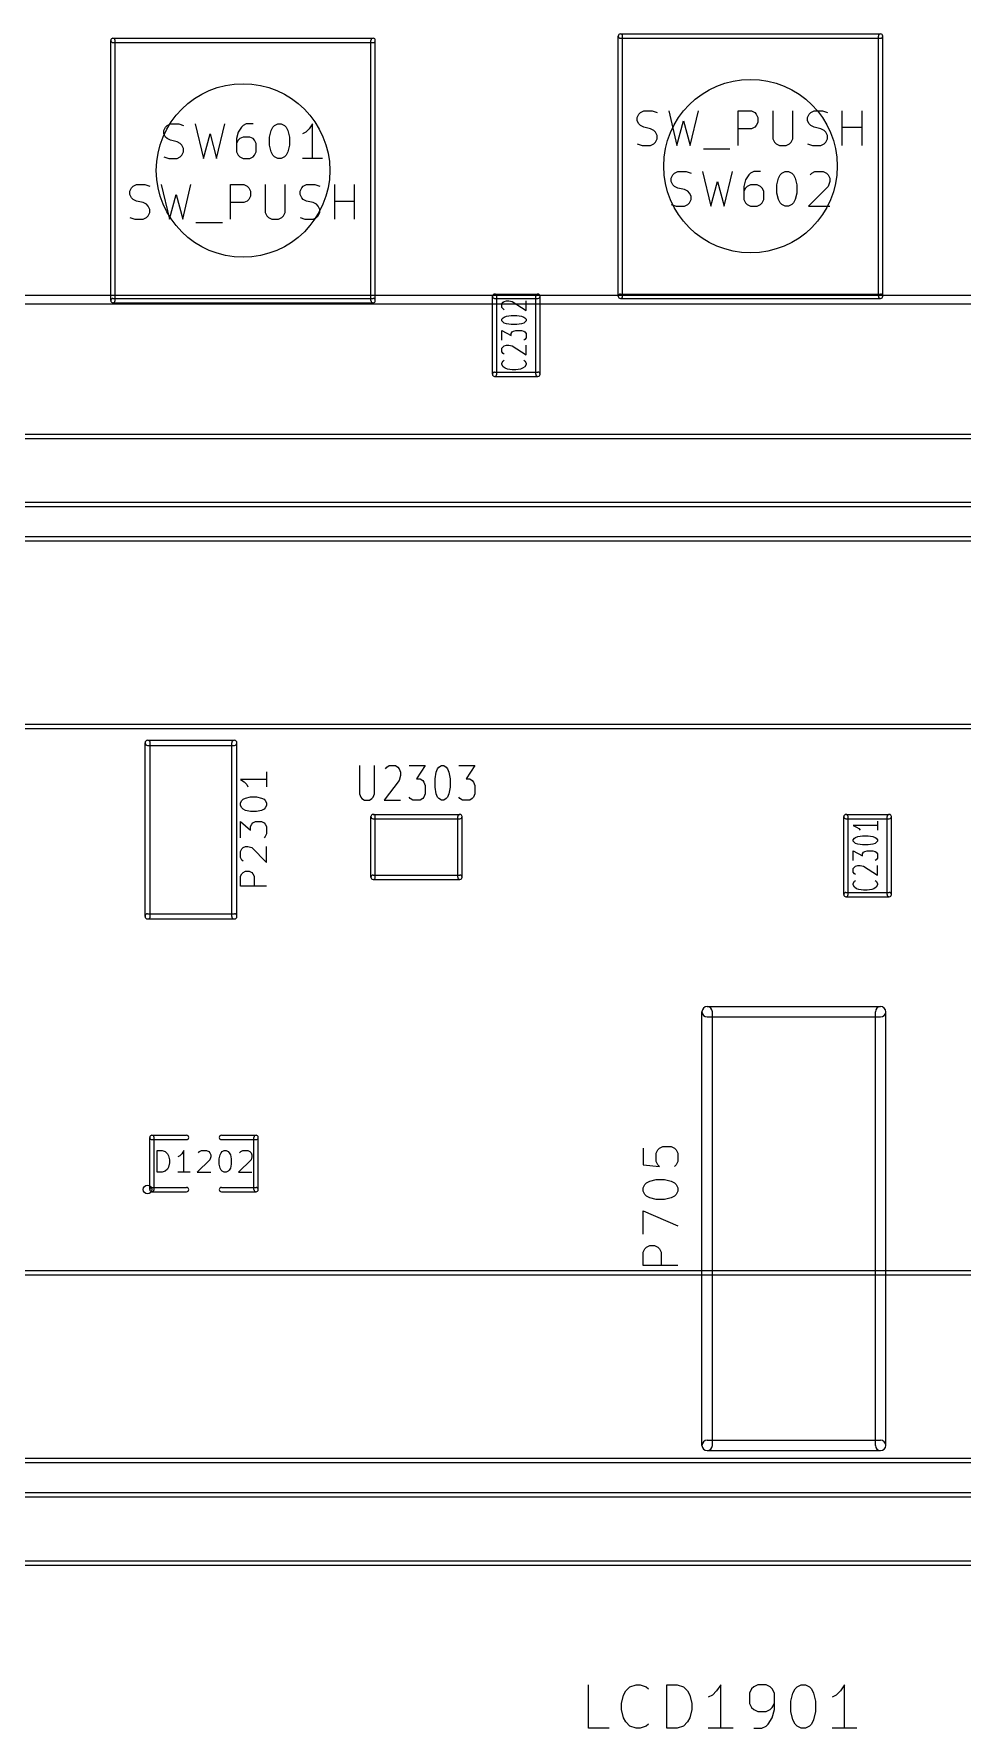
# Model space of a CAD drawing. Extents: x -29274 to 69862, y 23709 to 162744.
# Drawn here: x 36939 to 47639, y 50510 to 70045 of the extents above; entities that cross this region are included whole.
import ezdxf

# ---------------------------------------------------------------- set-up
doc = ezdxf.new("R2010")
doc.units = 0
doc.layers.add('BLACK', color=1, linetype='CONTINUOUS')

msp = doc.modelspace()

# ---------------------------------------------------------------- linework, layer by layer
at = {"layer": 'BLACK'}
for p, q in [((37825, 66970), (37825, 69970)), ((37850, 69995), (40850, 69995)), ((37850, 69945), (40850, 69945)), ((37875, 66970), (37875, 69970)), ((40825, 66970), (40825, 69970)), ((40875, 66970), (40875, 69970)), ((43675, 67020), (43675, 70020)), ((43700, 70045), (46700, 70045)), ((43700, 69995), (46700, 69995)), ((43725, 67020), (43725, 70020)), ((46675, 67020), (46675, 70020)), ((46725, 67020), (46725, 70020)), ((43933, 69139), (43971, 69158)), ((43971, 69158), (44067, 69158)), ((44067, 69158), (44124, 69139)), ((44257, 69158), (44352, 68758)), ((44505, 68758), (44600, 69158)), ((45057, 68758), (45057, 69158)), ((45057, 69158), (45210, 69158)), ((45210, 69158), (45248, 69139)), ((45457, 69158), (45457, 68834)), ((45686, 68834), (45686, 69158)), ((45895, 69139), (45933, 69158)), ((45933, 69158), (46029, 69158)), ((46029, 69158), (46086, 69139)), ((46257, 68758), (46257, 69158)), ((46486, 68758), (46486, 69158)), ((38436, 68932), (38455, 68970)), ((38455, 68970), (38474, 68989)), ((38474, 68989), (38512, 69008)), ((38512, 69008), (38608, 69008)), ((38608, 69008), (38665, 68989)), ((38798, 69008), (38893, 68608)), ((39046, 68608), (39141, 69008)), ((39331, 68970), (39293, 68913)), ((39350, 68989), (39331, 68970)), ((39388, 69008), (39350, 68989)), ((39465, 69008), (39388, 69008)), ((39674, 68932), (39693, 68970)), ((39693, 68970), (39712, 68989)), ((39712, 68989), (39750, 69008)), ((39750, 69008), (39789, 69008)), ((39789, 69008), (39827, 68989)), ((39827, 68989), (39846, 68970)), ((39846, 68970), (39865, 68932)), ((40150, 69008), (40112, 68951)), ((40150, 68608), (40150, 69008)), ((43895, 69082), (43914, 69120)), ((43895, 69044), (43895, 69082)), ((43914, 69006), (43895, 69044)), ((43914, 69120), (43933, 69139)), ((43933, 68987), (43914, 69006)), ((43971, 68968), (43933, 68987)), ((44048, 68949), (43971, 68968)), ((44352, 68758), (44429, 69044)), ((44429, 69044), (44505, 68758)), ((45248, 68968), (45210, 68949)), ((45248, 69139), (45267, 69120)), ((45267, 68987), (45248, 68968)), ((45267, 69120), (45286, 69082)), ((45286, 69025), (45267, 68987)), ((45286, 69082), (45286, 69025)), ((45857, 69082), (45876, 69120)), ((45857, 69044), (45857, 69082)), ((45876, 69006), (45857, 69044)), ((45876, 69120), (45895, 69139)), ((45895, 68987), (45876, 69006)), ((45933, 68968), (45895, 68987)), ((46010, 68949), (45933, 68968)), ((46257, 68968), (46486, 68968)), ((38436, 68894), (38436, 68932)), ((38455, 68856), (38436, 68894)), ((38474, 68837), (38455, 68856)), ((38512, 68818), (38474, 68837)), ((38589, 68799), (38512, 68818)), ((38627, 68780), (38589, 68799)), ((38646, 68760), (38627, 68780)), ((38893, 68608), (38970, 68894)), ((38970, 68894), (39046, 68608)), ((39293, 68913), (39274, 68837)), ((39274, 68837), (39274, 68684)), ((39293, 68818), (39274, 68780)), ((39312, 68837), (39293, 68818)), ((39350, 68856), (39312, 68837)), ((39427, 68856), (39350, 68856)), ((39465, 68837), (39427, 68856)), ((39484, 68818), (39465, 68837)), ((39503, 68780), (39484, 68818)), ((39503, 68684), (39503, 68780)), ((39655, 68856), (39674, 68932)), ((39655, 68760), (39655, 68856)), ((39865, 68932), (39884, 68856)), ((39884, 68856), (39884, 68760)), ((40074, 68913), (40036, 68894)), ((40112, 68951), (40074, 68913)), ((43895, 68777), (43952, 68758)), ((44086, 68930), (44048, 68949)), ((44048, 68758), (44086, 68777)), ((44105, 68910), (44086, 68930)), ((44086, 68777), (44105, 68796)), ((44124, 68872), (44105, 68910)), ((44105, 68796), (44124, 68834)), ((44124, 68834), (44124, 68872)), ((45210, 68949), (45057, 68949)), ((45457, 68834), (45476, 68796)), ((45476, 68796), (45495, 68777)), ((45495, 68777), (45533, 68758)), ((45610, 68758), (45648, 68777)), ((45648, 68777), (45667, 68796)), ((45667, 68796), (45686, 68834)), ((45857, 68777), (45914, 68758)), ((46048, 68930), (46010, 68949)), ((46010, 68758), (46048, 68777)), ((46067, 68910), (46048, 68930)), ((46048, 68777), (46067, 68796)), ((46086, 68872), (46067, 68910)), ((46067, 68796), (46086, 68834)), ((46086, 68834), (46086, 68872)), ((38436, 68627), (38493, 68608)), ((38493, 68608), (38589, 68608)), ((38589, 68608), (38627, 68627)), ((38627, 68627), (38646, 68646)), ((38665, 68722), (38646, 68760)), ((38646, 68646), (38665, 68684)), ((38665, 68684), (38665, 68722)), ((39274, 68684), (39293, 68646)), ((39293, 68646), (39312, 68627)), ((39312, 68627), (39350, 68608)), ((39350, 68608), (39427, 68608)), ((39427, 68608), (39465, 68627)), ((39465, 68627), (39484, 68646)), ((39484, 68646), (39503, 68684)), ((39674, 68684), (39655, 68760)), ((39693, 68646), (39674, 68684)), ((39712, 68627), (39693, 68646)), ((39750, 68608), (39712, 68627)), ((39789, 68608), (39750, 68608)), ((39827, 68627), (39789, 68608)), ((39846, 68646), (39827, 68627)), ((39865, 68684), (39846, 68646)), ((39884, 68760), (39865, 68684)), ((40265, 68608), (40036, 68608)), ((43952, 68758), (44048, 68758)), ((44657, 68720), (44962, 68720)), ((45533, 68758), (45610, 68758)), ((45914, 68758), (46010, 68758)), ((44286, 68382), (44305, 68420)), ((44286, 68344), (44286, 68382)), ((44305, 68420), (44324, 68439)), ((44324, 68439), (44362, 68458)), ((44362, 68458), (44458, 68458)), ((44458, 68458), (44515, 68439)), ((44648, 68458), (44743, 68058)), ((44896, 68058), (44991, 68458)), ((45181, 68420), (45143, 68363)), ((45200, 68439), (45181, 68420)), ((45238, 68458), (45200, 68439)), ((45315, 68458), (45238, 68458)), ((45505, 68306), (45524, 68382)), ((45524, 68382), (45543, 68420)), ((45543, 68420), (45562, 68439)), ((45562, 68439), (45600, 68458)), ((45600, 68458), (45639, 68458)), ((45639, 68458), (45677, 68439)), ((45677, 68439), (45696, 68420)), ((45696, 68420), (45715, 68382)), ((45715, 68382), (45734, 68306)), ((45886, 68420), (45905, 68439)), ((45905, 68439), (45943, 68458)), ((45943, 68458), (46039, 68458)), ((46039, 68458), (46077, 68439)), ((46077, 68439), (46096, 68420)), ((46096, 68420), (46115, 68382)), ((46115, 68382), (46115, 68344)), ((38045, 68232), (38064, 68270)), ((38045, 68194), (38045, 68232)), ((38064, 68156), (38045, 68194)), ((38064, 68270), (38083, 68289)), ((38083, 68289), (38121, 68308)), ((38121, 68308), (38217, 68308)), ((38217, 68308), (38274, 68289)), ((38407, 68308), (38502, 67908)), ((38502, 67908), (38579, 68194)), ((38579, 68194), (38655, 67908)), ((38655, 67908), (38750, 68308)), ((39207, 67908), (39207, 68308)), ((39207, 68308), (39360, 68308)), ((39360, 68308), (39398, 68289)), ((39398, 68289), (39417, 68270)), ((39417, 68270), (39436, 68232)), ((39436, 68232), (39436, 68175)), ((39607, 68308), (39607, 67984)), ((39836, 67984), (39836, 68308)), ((40007, 68232), (40026, 68270)), ((40007, 68194), (40007, 68232)), ((40026, 68156), (40007, 68194)), ((40026, 68270), (40045, 68289)), ((40045, 68289), (40083, 68308)), ((40083, 68308), (40179, 68308)), ((40179, 68308), (40236, 68289)), ((40407, 67908), (40407, 68308)), ((40636, 67908), (40636, 68308)), ((44305, 68306), (44286, 68344)), ((44324, 68287), (44305, 68306)), ((44362, 68268), (44324, 68287)), ((44439, 68249), (44362, 68268)), ((44477, 68230), (44439, 68249)), ((44496, 68210), (44477, 68230)), ((44515, 68172), (44496, 68210)), ((44743, 68058), (44820, 68344)), ((44820, 68344), (44896, 68058)), ((45143, 68363), (45124, 68287)), ((45124, 68287), (45124, 68134)), ((45143, 68268), (45124, 68230)), ((45162, 68287), (45143, 68268)), ((45200, 68306), (45162, 68287)), ((45277, 68306), (45200, 68306)), ((45315, 68287), (45277, 68306)), ((45334, 68268), (45315, 68287)), ((45353, 68230), (45334, 68268)), ((45353, 68134), (45353, 68230)), ((45505, 68210), (45505, 68306)), ((45524, 68134), (45505, 68210)), ((45734, 68210), (45715, 68134)), ((45734, 68306), (45734, 68210)), ((46096, 68287), (45867, 68058)), ((46115, 68344), (46096, 68287)), ((38083, 68137), (38064, 68156)), ((38121, 68118), (38083, 68137)), ((38198, 68099), (38121, 68118)), ((38236, 68080), (38198, 68099)), ((38255, 68060), (38236, 68080)), ((38274, 68022), (38255, 68060)), ((38255, 67946), (38274, 67984)), ((38274, 67984), (38274, 68022)), ((39360, 68099), (39207, 68099)), ((39398, 68118), (39360, 68099)), ((39417, 68137), (39398, 68118)), ((39436, 68175), (39417, 68137)), ((39607, 67984), (39626, 67946)), ((39817, 67946), (39836, 67984)), ((40045, 68137), (40026, 68156)), ((40083, 68118), (40045, 68137)), ((40160, 68099), (40083, 68118)), ((40198, 68080), (40160, 68099)), ((40217, 68060), (40198, 68080)), ((40236, 68022), (40217, 68060)), ((40217, 67946), (40236, 67984)), ((40236, 67984), (40236, 68022)), ((40407, 68118), (40636, 68118)), ((44286, 68077), (44343, 68058)), ((44343, 68058), (44439, 68058)), ((44439, 68058), (44477, 68077)), ((44477, 68077), (44496, 68096)), ((44496, 68096), (44515, 68134)), ((44515, 68134), (44515, 68172)), ((45124, 68134), (45143, 68096)), ((45143, 68096), (45162, 68077)), ((45162, 68077), (45200, 68058)), ((45200, 68058), (45277, 68058)), ((45277, 68058), (45315, 68077)), ((45315, 68077), (45334, 68096)), ((45334, 68096), (45353, 68134)), ((45543, 68096), (45524, 68134)), ((45562, 68077), (45543, 68096)), ((45600, 68058), (45562, 68077)), ((45639, 68058), (45600, 68058)), ((45677, 68077), (45639, 68058)), ((45696, 68096), (45677, 68077)), ((45715, 68134), (45696, 68096)), ((45867, 68058), (46115, 68058)), ((38045, 67927), (38102, 67908)), ((38102, 67908), (38198, 67908)), ((38198, 67908), (38236, 67927)), ((38236, 67927), (38255, 67946)), ((38807, 67870), (39112, 67870)), ((39626, 67946), (39645, 67927)), ((39645, 67927), (39683, 67908)), ((39683, 67908), (39760, 67908)), ((39760, 67908), (39798, 67927)), ((39798, 67927), (39817, 67946)), ((40007, 67927), (40064, 67908)), ((40064, 67908), (40160, 67908)), ((40160, 67908), (40198, 67927)), ((40198, 67927), (40217, 67946)), ((26815, 67031), (59885, 67031)), ((42225, 66120), (42225, 67020)), ((42250, 67045), (42750, 67045)), ((42275, 66120), (42275, 67020)), ((42725, 66120), (42725, 67020)), ((42775, 66120), (42775, 67020)), ((43700, 67045), (46700, 67045)), ((26815, 66931), (59885, 66931)), ((37850, 66995), (40850, 66995)), ((37850, 66945), (40850, 66945)), ((42250, 66995), (42750, 66995)), ((42333, 66934), (42347, 66951)), ((42333, 66891), (42333, 66934)), ((42347, 66874), (42333, 66891)), ((42347, 66951), (42360, 66960)), ((42360, 66865), (42347, 66874)), ((42360, 66960), (42387, 66968)), ((42387, 66968), (42413, 66968)), ((42413, 66968), (42453, 66960)), ((42453, 66960), (42613, 66857)), ((42613, 66857), (42613, 66968)), ((43700, 66995), (46700, 66995)), ((42333, 66754), (42347, 66771)), ((42333, 66737), (42333, 66754)), ((42347, 66720), (42333, 66737)), ((42333, 66515), (42333, 66626)), ((42333, 66626), (42440, 66566)), ((42347, 66771), (42360, 66780)), ((42360, 66711), (42347, 66720)), ((42360, 66780), (42387, 66789)), ((42387, 66703), (42360, 66711)), ((42387, 66789), (42440, 66797)), ((42440, 66694), (42387, 66703)), ((42440, 66797), (42507, 66797)), ((42507, 66694), (42440, 66694)), ((42453, 66609), (42467, 66618)), ((42467, 66618), (42493, 66626)), ((42493, 66626), (42560, 66626)), ((42507, 66797), (42560, 66789)), ((42560, 66703), (42507, 66694)), ((42560, 66789), (42587, 66780)), ((42587, 66711), (42560, 66703)), ((42560, 66626), (42587, 66618)), ((42587, 66780), (42600, 66771)), ((42600, 66720), (42587, 66711)), ((42587, 66618), (42600, 66609)), ((42600, 66771), (42613, 66754)), ((42613, 66737), (42600, 66720)), ((42613, 66754), (42613, 66737)), ((42333, 66421), (42347, 66438)), ((42333, 66378), (42333, 66421)), ((42347, 66438), (42360, 66447)), ((42360, 66447), (42387, 66455)), ((42387, 66455), (42413, 66455)), ((42413, 66455), (42453, 66447)), ((42440, 66592), (42453, 66609)), ((42440, 66566), (42440, 66592)), ((42453, 66447), (42613, 66344)), ((42600, 66523), (42587, 66515)), ((42600, 66609), (42613, 66592)), ((42613, 66540), (42600, 66523)), ((42613, 66592), (42613, 66540)), ((42613, 66344), (42613, 66455)), ((42347, 66361), (42333, 66378)), ((42333, 66249), (42347, 66275)), ((42333, 66232), (42333, 66249)), ((42347, 66207), (42333, 66232)), ((42360, 66352), (42347, 66361)), ((42347, 66275), (42360, 66284)), ((42587, 66284), (42600, 66275)), ((42600, 66275), (42613, 66249)), ((42613, 66232), (42600, 66207)), ((42613, 66249), (42613, 66232)), ((42250, 66145), (42750, 66145)), ((42250, 66095), (42750, 66095)), ((42373, 66189), (42347, 66207)), ((42400, 66181), (42373, 66189)), ((42453, 66172), (42400, 66181)), ((42493, 66172), (42453, 66172)), ((42547, 66181), (42493, 66172)), ((42573, 66189), (42547, 66181)), ((42600, 66207), (42573, 66189)), ((29768, 65431), (56932, 65431)), ((29768, 65381), (56932, 65381)), ((31736, 64644), (54964, 64644)), ((31736, 64594), (54964, 64594)), ((31736, 64250), (54964, 64250)), ((31736, 64200), (54964, 64200)), ((31933, 62085), (54767, 62085)), ((31933, 62035), (54767, 62035)), ((38220, 59870), (38220, 61870)), ((38250, 61900), (39250, 61900)), ((38250, 61840), (39250, 61840)), ((38280, 59870), (38280, 61870)), ((39220, 59870), (39220, 61870)), ((39280, 59870), (39280, 61870)), ((40692, 61608), (40692, 61284)), ((40864, 61284), (40864, 61608)), ((40992, 61570), (41006, 61589)), ((41006, 61589), (41035, 61608)), ((41035, 61608), (41106, 61608)), ((41106, 61608), (41135, 61589)), ((41135, 61589), (41149, 61570)), ((41149, 61570), (41164, 61532)), ((41264, 61608), (41450, 61608)), ((41450, 61608), (41350, 61456)), ((41578, 61532), (41593, 61570)), ((41593, 61570), (41607, 61589)), ((41607, 61589), (41636, 61608)), ((41636, 61608), (41664, 61608)), ((41664, 61608), (41693, 61589)), ((41693, 61589), (41707, 61570)), ((41707, 61570), (41721, 61532)), ((41836, 61608), (42022, 61608)), ((42022, 61608), (41922, 61456)), ((39621, 61449), (39321, 61449)), ((39321, 61449), (39364, 61420)), ((39364, 61420), (39393, 61392)), ((39393, 61392), (39407, 61363)), ((39621, 61535), (39621, 61363)), ((41149, 61437), (40978, 61208)), ((41164, 61494), (41149, 61437)), ((41164, 61532), (41164, 61494)), ((41350, 61456), (41392, 61456)), ((41392, 61456), (41421, 61437)), ((41421, 61437), (41435, 61418)), ((41435, 61418), (41450, 61380)), ((41450, 61380), (41450, 61284)), ((41564, 61456), (41578, 61532)), ((41564, 61360), (41564, 61456)), ((41578, 61284), (41564, 61360)), ((41721, 61532), (41736, 61456)), ((41736, 61360), (41721, 61284)), ((41736, 61456), (41736, 61360)), ((41922, 61456), (41964, 61456)), ((41964, 61456), (41993, 61437)), ((41993, 61437), (42007, 61418)), ((42007, 61418), (42022, 61380)), ((42022, 61380), (42022, 61284)), ((39321, 61177), (39336, 61206)), ((39321, 61149), (39321, 61177)), ((39336, 61120), (39321, 61149)), ((39336, 61206), (39350, 61220)), ((39350, 61220), (39379, 61234)), ((39379, 61234), (39436, 61249)), ((39436, 61249), (39507, 61249)), ((39507, 61249), (39564, 61234)), ((39564, 61234), (39593, 61220)), ((39593, 61220), (39607, 61206)), ((39607, 61206), (39621, 61177)), ((39621, 61149), (39607, 61120)), ((39621, 61177), (39621, 61149)), ((40692, 61284), (40707, 61246)), ((40707, 61246), (40721, 61227)), ((40721, 61227), (40750, 61208)), ((40750, 61208), (40807, 61208)), ((40807, 61208), (40835, 61227)), ((40835, 61227), (40850, 61246)), ((40850, 61246), (40864, 61284)), ((40978, 61208), (41164, 61208)), ((41278, 61227), (41264, 61246)), ((41307, 61208), (41278, 61227)), ((41392, 61208), (41307, 61208)), ((41421, 61227), (41392, 61208)), ((41435, 61246), (41421, 61227)), ((41450, 61284), (41435, 61246)), ((41593, 61246), (41578, 61284)), ((41607, 61227), (41593, 61246)), ((41636, 61208), (41607, 61227)), ((41664, 61208), (41636, 61208)), ((41693, 61227), (41664, 61208)), ((41707, 61246), (41693, 61227)), ((41721, 61284), (41707, 61246)), ((41850, 61227), (41836, 61246)), ((41879, 61208), (41850, 61227)), ((41964, 61208), (41879, 61208)), ((41993, 61227), (41964, 61208)), ((42007, 61246), (41993, 61227)), ((42022, 61284), (42007, 61246)), ((39321, 60777), (39321, 60963)), ((39321, 60963), (39436, 60863)), ((39350, 61106), (39336, 61120)), ((39379, 61091), (39350, 61106)), ((39436, 61077), (39379, 61091)), ((39507, 61077), (39436, 61077)), ((39464, 60948), (39493, 60963)), ((39493, 60963), (39564, 60963)), ((39564, 61091), (39507, 61077)), ((39593, 61106), (39564, 61091)), ((39564, 60963), (39593, 60948)), ((39607, 61120), (39593, 61106)), ((40825, 60320), (40825, 61020)), ((40850, 61045), (41850, 61045)), ((40850, 60995), (41850, 60995)), ((40875, 60320), (40875, 61020)), ((41825, 60320), (41825, 61020)), ((41875, 60320), (41875, 61020)), ((46275, 60120), (46275, 61020)), ((46300, 61045), (46800, 61045)), ((46300, 60995), (46800, 60995)), ((46325, 60120), (46325, 61020)), ((46663, 60968), (46663, 60865)), ((46775, 60120), (46775, 61020)), ((46825, 60120), (46825, 61020)), ((39436, 60905), (39450, 60934)), ((39436, 60863), (39436, 60905)), ((39450, 60934), (39464, 60948)), ((39593, 60948), (39607, 60934)), ((39607, 60791), (39593, 60777)), ((39607, 60934), (39621, 60905)), ((39621, 60820), (39607, 60791)), ((39621, 60905), (39621, 60820)), ((46663, 60917), (46383, 60917)), ((46383, 60917), (46423, 60900)), ((46383, 60754), (46397, 60771)), ((46383, 60737), (46383, 60754)), ((46397, 60771), (46410, 60780)), ((46410, 60780), (46437, 60789)), ((46423, 60900), (46450, 60882)), ((46437, 60789), (46490, 60797)), ((46450, 60882), (46463, 60865)), ((46490, 60797), (46557, 60797)), ((46557, 60797), (46610, 60789)), ((46610, 60789), (46637, 60780)), ((46637, 60780), (46650, 60771)), ((46650, 60771), (46663, 60754)), ((46663, 60754), (46663, 60737)), ((39321, 60619), (39336, 60648)), ((39321, 60548), (39321, 60619)), ((39336, 60648), (39350, 60662)), ((39350, 60662), (39379, 60677)), ((39379, 60677), (39407, 60677)), ((39407, 60677), (39450, 60662)), ((39450, 60662), (39621, 60491)), ((39621, 60491), (39621, 60677)), ((46397, 60720), (46383, 60737)), ((46383, 60515), (46383, 60626)), ((46383, 60626), (46490, 60566)), ((46410, 60711), (46397, 60720)), ((46437, 60703), (46410, 60711)), ((46490, 60694), (46437, 60703)), ((46557, 60694), (46490, 60694)), ((46490, 60592), (46503, 60609)), ((46490, 60566), (46490, 60592)), ((46503, 60609), (46517, 60618)), ((46517, 60618), (46543, 60626)), ((46543, 60626), (46610, 60626)), ((46610, 60703), (46557, 60694)), ((46637, 60711), (46610, 60703)), ((46610, 60626), (46637, 60618)), ((46650, 60720), (46637, 60711)), ((46637, 60618), (46650, 60609)), ((46663, 60737), (46650, 60720)), ((46650, 60609), (46663, 60592)), ((46663, 60592), (46663, 60540)), ((39336, 60519), (39321, 60548)), ((39350, 60505), (39336, 60519)), ((39336, 60362), (39350, 60377)), ((39350, 60377), (39379, 60391)), ((39379, 60391), (39421, 60391)), ((39421, 60391), (39450, 60377)), ((39450, 60377), (39464, 60362)), ((46383, 60421), (46397, 60438)), ((46383, 60378), (46383, 60421)), ((46397, 60361), (46383, 60378)), ((46397, 60438), (46410, 60447)), ((46410, 60447), (46437, 60455)), ((46437, 60455), (46463, 60455)), ((46463, 60455), (46503, 60447)), ((46503, 60447), (46663, 60344)), ((46650, 60523), (46637, 60515)), ((46663, 60540), (46650, 60523)), ((46663, 60344), (46663, 60455)), ((39321, 60334), (39336, 60362)), ((39321, 60219), (39321, 60334)), ((39621, 60219), (39321, 60219)), ((39464, 60362), (39479, 60334)), ((39479, 60334), (39479, 60219)), ((40850, 60345), (41850, 60345)), ((40850, 60295), (41850, 60295)), ((46383, 60249), (46397, 60275)), ((46383, 60232), (46383, 60249)), ((46397, 60207), (46383, 60232)), ((46410, 60352), (46397, 60361)), ((46397, 60275), (46410, 60284)), ((46423, 60189), (46397, 60207)), ((46450, 60181), (46423, 60189)), ((46503, 60172), (46450, 60181)), ((46543, 60172), (46503, 60172)), ((46597, 60181), (46543, 60172)), ((46623, 60189), (46597, 60181)), ((46650, 60207), (46623, 60189)), ((46637, 60284), (46650, 60275)), ((46650, 60275), (46663, 60249)), ((46663, 60232), (46650, 60207)), ((46663, 60249), (46663, 60232)), ((46300, 60145), (46800, 60145)), ((46300, 60095), (46800, 60095)), ((38250, 59900), (39250, 59900)), ((38250, 59840), (39250, 59840)), ((44700, 58830), (46700, 58830)), ((44640, 53770), (44640, 58770)), ((44700, 58710), (46700, 58710)), ((44760, 53770), (44760, 58770)), ((46640, 53770), (46640, 58770)), ((46760, 53770), (46760, 58770)), ((38275, 56720), (38275, 57320)), ((38300, 57345), (38700, 57345)), ((38300, 57295), (38700, 57295)), ((38325, 56720), (38325, 57320)), ((39100, 57345), (39500, 57345)), ((39100, 57295), (39500, 57295)), ((39475, 56720), (39475, 57320)), ((39525, 56720), (39525, 57320)), ((38359, 56919), (38359, 57169)), ((38359, 57169), (38418, 57169)), ((38418, 57169), (38454, 57157)), ((38454, 57157), (38478, 57133)), ((38478, 57133), (38489, 57109)), ((38489, 57109), (38501, 57062)), ((38501, 57062), (38501, 57026)), ((38620, 57109), (38597, 57097)), ((38644, 57133), (38620, 57109)), ((38668, 57169), (38644, 57133)), ((38668, 56919), (38668, 57169)), ((38966, 57062), (38823, 56919)), ((38835, 57145), (38847, 57157)), ((38847, 57157), (38870, 57169)), ((38870, 57169), (38930, 57169)), ((38930, 57169), (38954, 57157)), ((38954, 57157), (38966, 57145)), ((38966, 57145), (38977, 57121)), ((38977, 57097), (38966, 57062)), ((38977, 57121), (38977, 57097)), ((39073, 57074), (39085, 57121)), ((39073, 57014), (39073, 57074)), ((39085, 57121), (39096, 57145)), ((39096, 57145), (39108, 57157)), ((39108, 57157), (39132, 57169)), ((39132, 57169), (39156, 57169)), ((39156, 57169), (39180, 57157)), ((39180, 57157), (39192, 57145)), ((39192, 57145), (39204, 57121)), ((39204, 57121), (39215, 57074)), ((39215, 57074), (39215, 57014)), ((39442, 57062), (39299, 56919)), ((39311, 57145), (39323, 57157)), ((39323, 57157), (39346, 57169)), ((39346, 57169), (39406, 57169)), ((39406, 57169), (39430, 57157)), ((39430, 57157), (39442, 57145)), ((39442, 57145), (39453, 57121)), ((39453, 57097), (39442, 57062)), ((39453, 57121), (39453, 57097)), ((43962, 57197), (43962, 57006)), ((44114, 57140), (44133, 57178)), ((44114, 57044), (44114, 57140)), ((44133, 57006), (44114, 57044)), ((44133, 57178), (44152, 57197)), ((44152, 57197), (44190, 57216)), ((44190, 57216), (44286, 57216)), ((44286, 57216), (44324, 57197)), ((44324, 57197), (44343, 57178)), ((44343, 57178), (44362, 57140)), ((44362, 57044), (44343, 57006)), ((44362, 57140), (44362, 57044)), ((38418, 56919), (38359, 56919)), ((38454, 56931), (38418, 56919)), ((38478, 56955), (38454, 56931)), ((38489, 56978), (38478, 56955)), ((38501, 57026), (38489, 56978)), ((38739, 56919), (38597, 56919)), ((38823, 56919), (38977, 56919)), ((39085, 56966), (39073, 57014)), ((39096, 56943), (39085, 56966)), ((39108, 56931), (39096, 56943)), ((39132, 56919), (39108, 56931)), ((39156, 56919), (39132, 56919)), ((39180, 56931), (39156, 56919)), ((39192, 56943), (39180, 56931)), ((39204, 56966), (39192, 56943)), ((39215, 57014), (39204, 56966)), ((39299, 56919), (39453, 56919)), ((43962, 57006), (44152, 56987)), ((44152, 56987), (44133, 57006)), ((44343, 57006), (44324, 56987)), ((38300, 56745), (38700, 56745)), ((38300, 56695), (38700, 56695)), ((39100, 56745), (39500, 56745)), ((39100, 56695), (39500, 56695)), ((43962, 56740), (43981, 56778)), ((43962, 56701), (43962, 56740)), ((43981, 56663), (43962, 56701)), ((43981, 56778), (44000, 56797)), ((44000, 56644), (43981, 56663)), ((44000, 56797), (44038, 56816)), ((44038, 56816), (44114, 56835)), ((44114, 56835), (44210, 56835)), ((44210, 56835), (44286, 56816)), ((44286, 56816), (44324, 56797)), ((44324, 56797), (44343, 56778)), ((44343, 56663), (44324, 56644)), ((44343, 56778), (44362, 56740)), ((44362, 56701), (44343, 56663)), ((44362, 56740), (44362, 56701)), ((43962, 56206), (43962, 56473)), ((43962, 56473), (44362, 56301)), ((44038, 56625), (44000, 56644)), ((44114, 56606), (44038, 56625)), ((44210, 56606), (44114, 56606)), ((44286, 56625), (44210, 56606)), ((44324, 56644), (44286, 56625)), ((44000, 56054), (44038, 56073)), ((44038, 56073), (44095, 56073)), ((44095, 56073), (44133, 56054)), ((43962, 55997), (43981, 56035)), ((43962, 55844), (43962, 55997)), ((43981, 56035), (44000, 56054)), ((44133, 56054), (44152, 56035)), ((44152, 56035), (44171, 55997)), ((44171, 55997), (44171, 55844)), ((31933, 55786), (54767, 55786)), ((31933, 55736), (54767, 55736)), ((44362, 55844), (43962, 55844)), ((44700, 53830), (46700, 53830)), ((31736, 53621), (54964, 53621)), ((31736, 53571), (54964, 53571)), ((44700, 53710), (46700, 53710)), ((31736, 53227), (54964, 53227)), ((31736, 53177), (54964, 53177)), ((29768, 52440), (56932, 52440)), ((29768, 52390), (56932, 52390)), ((43332, 50510), (43332, 51010)), ((43808, 50986), (43880, 51010)), ((43880, 51010), (43928, 51010)), ((43928, 51010), (43999, 50986)), ((44237, 50510), (44237, 51010)), ((44237, 51010), (44356, 51010)), ((44356, 51010), (44428, 50986)), ((44856, 51010), (44808, 50938)), ((44856, 50510), (44856, 51010)), ((45284, 51010), (45237, 50986)), ((45380, 51010), (45284, 51010)), ((45427, 50986), (45380, 51010)), ((45737, 50986), (45784, 51010)), ((45784, 51010), (45832, 51010)), ((45832, 51010), (45880, 50986)), ((46284, 51010), (46236, 50938)), ((46284, 50510), (46284, 51010)), ((43713, 50795), (43737, 50891)), ((43713, 50724), (43713, 50795)), ((43737, 50891), (43761, 50938)), ((43761, 50938), (43808, 50986)), ((43999, 50986), (44023, 50962)), ((44428, 50986), (44475, 50938)), ((44475, 50938), (44499, 50891)), ((44499, 50891), (44523, 50795)), ((44523, 50795), (44523, 50724)), ((44761, 50891), (44713, 50867)), ((44808, 50938), (44761, 50891)), ((45213, 50962), (45189, 50914)), ((45189, 50914), (45189, 50795)), ((45189, 50795), (45213, 50748)), ((45237, 50986), (45213, 50962)), ((45451, 50962), (45427, 50986)), ((45475, 50914), (45451, 50962)), ((45451, 50748), (45475, 50795)), ((45475, 50724), (45475, 50914)), ((45665, 50819), (45689, 50914)), ((45665, 50700), (45665, 50819)), ((45689, 50914), (45713, 50962)), ((45713, 50962), (45737, 50986)), ((45880, 50986), (45903, 50962)), ((45903, 50962), (45927, 50914)), ((45927, 50914), (45951, 50819)), ((45951, 50819), (45951, 50700)), ((46189, 50891), (46141, 50867)), ((46236, 50938), (46189, 50891)), ((43737, 50629), (43713, 50724)), ((43761, 50581), (43737, 50629)), ((44499, 50629), (44475, 50581)), ((44523, 50724), (44499, 50629)), ((45213, 50748), (45237, 50724)), ((45237, 50724), (45284, 50700)), ((45284, 50700), (45380, 50700)), ((45380, 50700), (45427, 50724)), ((45404, 50557), (45451, 50629)), ((45427, 50724), (45451, 50748)), ((45451, 50629), (45475, 50724)), ((45689, 50605), (45665, 50700)), ((45713, 50557), (45689, 50605)), ((45927, 50605), (45903, 50557)), ((45951, 50700), (45927, 50605)), ((43570, 50510), (43332, 50510)), ((43808, 50533), (43761, 50581)), ((43880, 50510), (43808, 50533)), ((43928, 50510), (43880, 50510)), ((43999, 50533), (43928, 50510)), ((44023, 50557), (43999, 50533)), ((44356, 50510), (44237, 50510)), ((44428, 50533), (44356, 50510)), ((44475, 50581), (44428, 50533)), ((44999, 50510), (44713, 50510)), ((45237, 50510), (45332, 50510)), ((45332, 50510), (45380, 50533)), ((45380, 50533), (45404, 50557)), ((45737, 50533), (45713, 50557)), ((45784, 50510), (45737, 50533)), ((45832, 50510), (45784, 50510)), ((45880, 50533), (45832, 50510)), ((45903, 50557), (45880, 50533)), ((46427, 50510), (46141, 50510))]:
    msp.add_line(p, q, dxfattribs=at)
for centre, radius in [((39350, 68470), 1000), ((45200, 68520), 1000), ((38250, 56720), 50)]:
    msp.add_circle(centre, radius, dxfattribs=at)
for centre, radius, start, end in [((37850, 69970), 25, 90, 270), ((37850, 69970), 25, 360, 540), ((40850, 69970), 25, 360, 540), ((40850, 69970), 25, 270, 450), ((43700, 70020), 25, 360, 540), ((43700, 70020), 25, 90, 270), ((46700, 70020), 25, 360, 540), ((46700, 70020), 25, 270, 450), ((42250, 67020), 25, 360, 540), ((42250, 67020), 25, 90, 270), ((42750, 67020), 25, 360, 540), ((42750, 67020), 25, 270, 450), ((43700, 67020), 25, 90, 270), ((43700, 67020), 25, 180, 360), ((46700, 67020), 25, 180, 360), ((46700, 67020), 25, 270, 450), ((37850, 66970), 25, 90, 270), ((37850, 66970), 25, 180, 360), ((40850, 66970), 25, 180, 360), ((40850, 66970), 25, 270, 450), ((42250, 66120), 25, 90, 270), ((42250, 66120), 25, 180, 360), ((42750, 66120), 25, 180, 360), ((42750, 66120), 25, 270, 450), ((38250, 61870), 30, 90, 270), ((38250, 61870), 30, 360, 540), ((39250, 61870), 30, 360, 540), ((39250, 61870), 30, 270, 450), ((40850, 61020), 25, 90, 270), ((40850, 61020), 25, 360, 540), ((41850, 61020), 25, 360, 540), ((41850, 61020), 25, 270, 450), ((46300, 61020), 25, 360, 540), ((46300, 61020), 25, 90, 270), ((46800, 61020), 25, 360, 540), ((46800, 61020), 25, 270, 450), ((40850, 60320), 25, 90, 270), ((40850, 60320), 25, 180, 360), ((41850, 60320), 25, 180, 360), ((41850, 60320), 25, 270, 450), ((46300, 60120), 25, 90, 270), ((46300, 60120), 25, 180, 360), ((46800, 60120), 25, 180, 360), ((46800, 60120), 25, 270, 450), ((38250, 59870), 30, 90, 270), ((38250, 59870), 30, 180, 360), ((39250, 59870), 30, 180, 360), ((39250, 59870), 30, 270, 450), ((44700, 58770), 60, 360, 540), ((44700, 58770), 60, 90, 270), ((46700, 58770), 60, 360, 540), ((46700, 58770), 60, 270, 450), ((38300, 57320), 25, 360, 540), ((38300, 57320), 25, 90, 270), ((38700, 57320), 25, 270, 450), ((39100, 57320), 25, 90, 270), ((39500, 57320), 25, 360, 540), ((39500, 57320), 25, 270, 450), ((38300, 56720), 25, 90, 270), ((38300, 56720), 25, 180, 360), ((38700, 56720), 25, 270, 450), ((39100, 56720), 25, 90, 270), ((39500, 56720), 25, 180, 360), ((39500, 56720), 25, 270, 450), ((44700, 53770), 60, 90, 270), ((44700, 53770), 60, 180, 360), ((46700, 53770), 60, 180, 360), ((46700, 53770), 60, 270, 450)]:
    msp.add_arc(centre, radius, start, end, dxfattribs=at)

doc.saveas('drawing.dxf')
